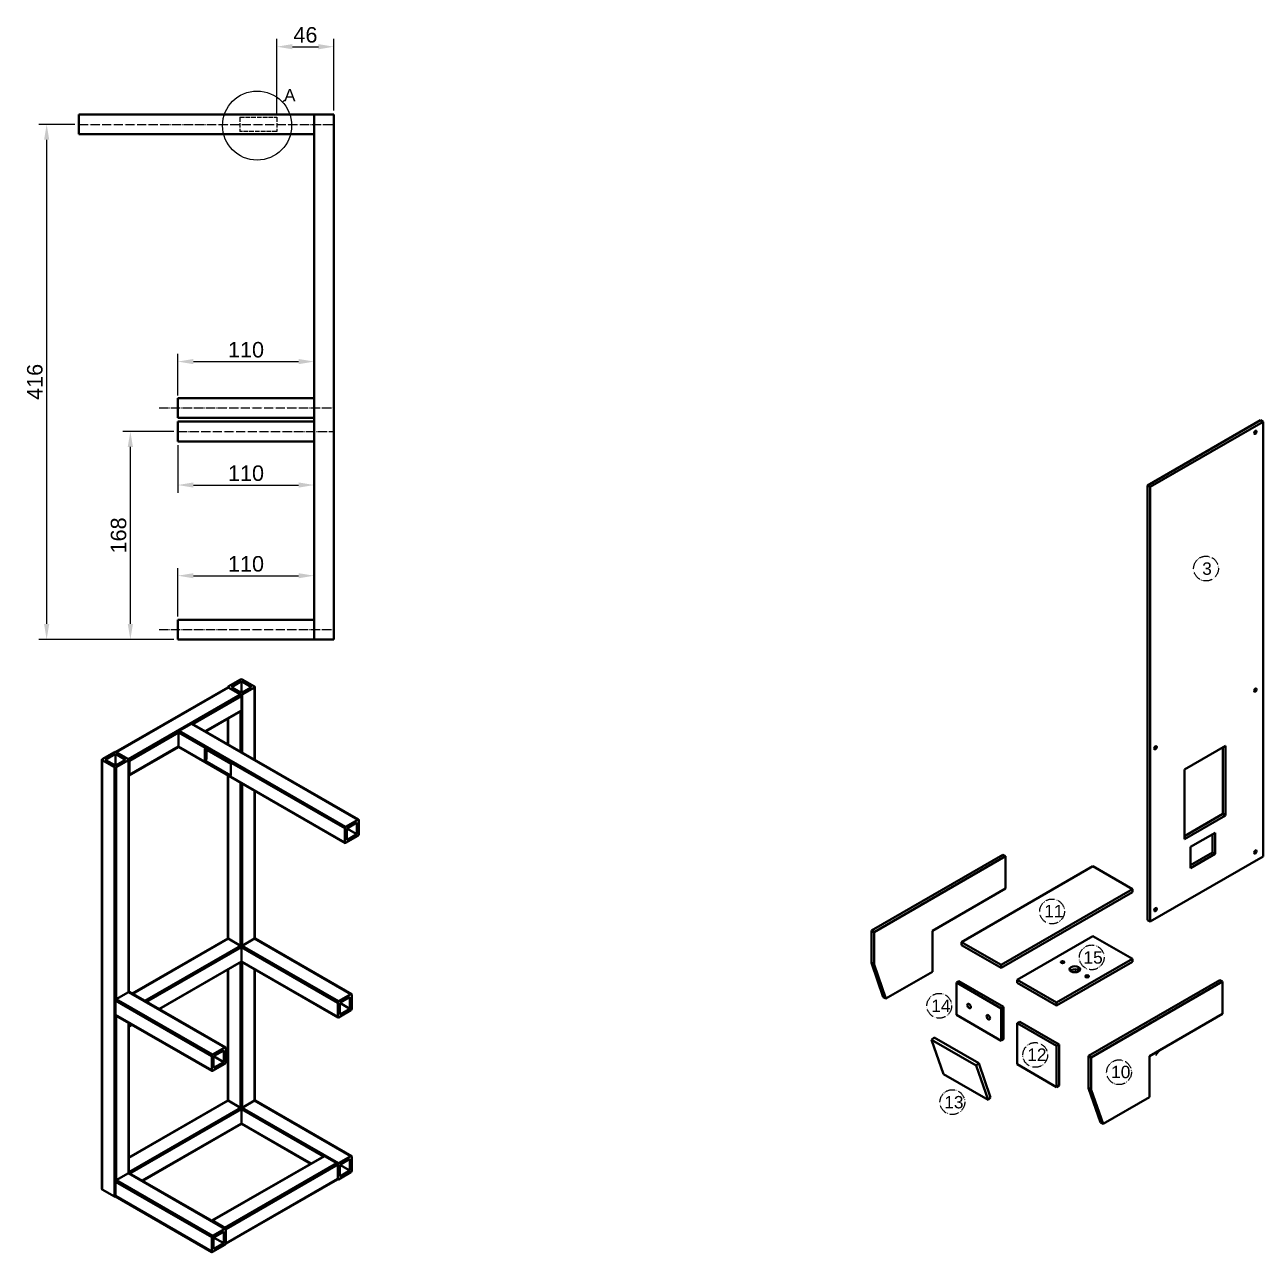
# Model space of a CAD drawing. Header units: millimetres. Extents: x 1300 to 9341, y -223 to 1453.
# Drawn here: x 2230 to 3230, y -148 to 843 of the extents above; entities that cross this region are included whole.
import ezdxf

# ---------------------------------------------------------------- set-up
doc = ezdxf.new("R2010")
doc.units = ezdxf.units.MM
for name, pattern in [('ACAD_ISO02W100', [15, 12, -3]), ('ACAD_ISO04W100', [30, 24, -3, 0, -3]), ('ACAD_ISO05W100', [33, 24, -3, 0, -3, 0, -3]), ('PHANTOM2', [31.75, 15.875, -3.175, 3.175, -3.175, 3.175, -3.175])]:
    doc.linetypes.add(name, pattern=pattern)
for name, color, linetype, lineweight in [('02_LINEA_PRINCIPAL_A4_A3', 7, 'Continuous', 50), ('03_LINEA_OCULTA_A4_A3', 1, 'ACAD_ISO02W100', 25), ('04_LINEA_EJE_A4_A3', 4, 'ACAD_ISO04W100', 25), ('05_LINEA_ACOTADO', 3, 'Continuous', 25), ('10_LINEA_FANTASMA_A4_A3', 2, 'ACAD_ISO05W100', 25), ('Tweak Trail', 7, 'PHANTOM2', 25), ('Visible', 7, 'Continuous', 50)]:
    doc.layers.add(name, color=color, linetype=linetype, lineweight=lineweight)
doc.layers.add('06_ROTULADO', color=3, linetype='Continuous')
doc.styles.get("Standard").update_dxf_attribs({"font": 'arial.ttf'})
doc.dimstyles.new('ISO-25', dxfattribs={"dimtxt": 2.5, "dimasz": 2.5, "dimexe": 1.25, "dimexo": 0.625, "dimtad": 1, "dimtoh": 1, "dimtxsty": 'Standard', "dimcen": 2.5, "dimadec": 0, "dimazin": 0, "dimtfac": 1, "dimtmove": 0, "dimatfit": 3, "dimfxl": 1, "dimarcsym": 0})

# ---------------------------------------------------------------- blocks, each defined once
blk = doc.blocks.new('*D11')
at = {"layer": '05_LINEA_ACOTADO', "color": 0, "lineweight": -2, "transparency": 16777216}
for p, q in [((2353.6, 365.1), (2353.6, 404.2)), ((2463.6, 364.6), (2463.6, 404.2)), ((2366.1, 398), (2451.1, 398))]:
    blk.add_line(p, q, dxfattribs=at)
at = {"layer": '05_LINEA_ACOTADO', "color": 0, "transparency": 16777216}
for points in [[(2366.1, 400), (2366.1, 395.9), (2353.6, 398)], [(2451.1, 400), (2451.1, 395.9), (2463.6, 398)]]:
    blk.add_solid(points, dxfattribs=at)
at = {"layer": 'Defpoints', "color": 0, "transparency": 16777216}
for p in [(2463.6, 398), (2353.6, 362), (2463.6, 361.5)]:
    blk.add_point(p, dxfattribs=at)
at = {"layer": '05_LINEA_ACOTADO', "color": 0, "transparency": 16777216, "insert": (2408.6, 407.5), "char_height": 12.5, "attachment_point": 5}
blk.add_mtext('110', dxfattribs=at)
blk = doc.blocks.new('*D12')
at = {"layer": '05_LINEA_ACOTADO', "color": 0, "lineweight": -2, "transparency": 16777216}
for p, q in [((2353.6, 543.6), (2353.6, 577.2)), ((2366.1, 570.9), (2451.1, 570.9)), ((2463.6, 544.6), (2463.6, 577.2))]:
    blk.add_line(p, q, dxfattribs=at)
at = {"layer": '05_LINEA_ACOTADO', "color": 0, "transparency": 16777216}
for points in [[(2366.1, 573), (2366.1, 568.8), (2353.6, 570.9)], [(2451.1, 573), (2451.1, 568.8), (2463.6, 570.9)]]:
    blk.add_solid(points, dxfattribs=at)
at = {"layer": 'Defpoints', "color": 0, "transparency": 16777216}
for p in [(2463.6, 570.9), (2353.6, 540.5), (2463.6, 541.5)]:
    blk.add_point(p, dxfattribs=at)
at = {"layer": '05_LINEA_ACOTADO', "color": 0, "transparency": 16777216, "insert": (2408.6, 580.4), "char_height": 12.5, "attachment_point": 5}
blk.add_mtext('110', dxfattribs=at)
blk = doc.blocks.new('*D13')
at = {"layer": '05_LINEA_ACOTADO', "color": 0, "lineweight": -2, "transparency": 16777216}
for p, q in [((2353.6, 503.3), (2353.6, 465)), ((2463.6, 503.3), (2463.6, 465)), ((2366.1, 471.2), (2451.1, 471.2))]:
    blk.add_line(p, q, dxfattribs=at)
at = {"layer": '05_LINEA_ACOTADO', "color": 0, "transparency": 16777216}
for points in [[(2366.1, 473.3), (2366.1, 469.1), (2353.6, 471.2)], [(2451.1, 473.3), (2451.1, 469.1), (2463.6, 471.2)]]:
    blk.add_solid(points, dxfattribs=at)
at = {"layer": 'Defpoints', "color": 0, "transparency": 16777216}
for p in [(2353.6, 506.5), (2463.6, 506.5), (2463.6, 471.2)]:
    blk.add_point(p, dxfattribs=at)
at = {"layer": '05_LINEA_ACOTADO', "color": 0, "transparency": 16777216, "insert": (2408.6, 480.7), "char_height": 12.5, "attachment_point": 5}
blk.add_mtext('110', dxfattribs=at)
blk = doc.blocks.new('*D19')
at = {"layer": '05_LINEA_ACOTADO', "color": 0, "lineweight": -2, "transparency": 16777216}
for p, q in [((2350.4, 514.5), (2309, 514.5)), ((2315.2, 359), (2315.2, 502)), ((2350.4, 346.5), (2309, 346.5))]:
    blk.add_line(p, q, dxfattribs=at)
at = {"layer": '05_LINEA_ACOTADO', "color": 0, "transparency": 16777216}
for points in [[(2313.1, 502), (2317.3, 502), (2315.2, 514.5)], [(2313.1, 359), (2317.3, 359), (2315.2, 346.5)]]:
    blk.add_solid(points, dxfattribs=at)
at = {"layer": 'Defpoints', "color": 0, "transparency": 16777216}
for p in [(2315.2, 514.5), (2353.6, 514.5), (2353.6, 346.5)]:
    blk.add_point(p, dxfattribs=at)
at = {"layer": '05_LINEA_ACOTADO', "color": 0, "transparency": 16777216, "insert": (2305.7, 430.5), "char_height": 12.5, "attachment_point": 5, "rotation": 90}
blk.add_mtext('168', dxfattribs=at)
blk = doc.blocks.new('*D21')
at = {"layer": '05_LINEA_ACOTADO', "color": 0, "lineweight": -2, "transparency": 16777216}
for p, q in [((2270.4, 762.5), (2241.4, 762.5)), ((2247.6, 750), (2247.6, 359)), ((2350.4, 346.5), (2241.4, 346.5))]:
    blk.add_line(p, q, dxfattribs=at)
at = {"layer": '05_LINEA_ACOTADO', "color": 0, "transparency": 16777216}
for points in [[(2245.5, 750), (2249.7, 750), (2247.6, 762.5)], [(2245.5, 359), (2249.7, 359), (2247.6, 346.5)]]:
    blk.add_solid(points, dxfattribs=at)
at = {"layer": 'Defpoints', "color": 0, "transparency": 16777216}
for p in [(2273.6, 762.5), (2247.6, 346.5), (2353.6, 346.5)]:
    blk.add_point(p, dxfattribs=at)
at = {"layer": '05_LINEA_ACOTADO', "color": 0, "transparency": 16777216, "insert": (2238.1, 554.5), "char_height": 12.5, "attachment_point": 5, "rotation": 90}
blk.add_mtext('416', dxfattribs=at)
blk = doc.blocks.new('*D23')
at = {"layer": '05_LINEA_ACOTADO', "color": 0, "lineweight": -2, "transparency": 16777216}
for p, q in [((2433.6, 771.3), (2433.6, 831.5)), ((2479.6, 773.6), (2479.6, 831.5)), ((2446.1, 825.2), (2467.1, 825.2))]:
    blk.add_line(p, q, dxfattribs=at)
at = {"layer": '05_LINEA_ACOTADO', "color": 0, "transparency": 16777216}
for points in [[(2446.1, 827.3), (2446.1, 823.1), (2433.6, 825.2)], [(2467.1, 827.3), (2467.1, 823.1), (2479.6, 825.2)]]:
    blk.add_solid(points, dxfattribs=at)
at = {"layer": 'Defpoints', "color": 0, "transparency": 16777216}
for p in [(2479.6, 825.2), (2479.6, 770.5), (2433.6, 768.2)]:
    blk.add_point(p, dxfattribs=at)
at = {"layer": '05_LINEA_ACOTADO', "color": 0, "transparency": 16777216, "insert": (2456.6, 834.7), "char_height": 12.5, "attachment_point": 5}
blk.add_mtext('46', dxfattribs=at)

msp = doc.modelspace()

# ---------------------------------------------------------------- linework, layer by layer
at = {"layer": '02_LINEA_PRINCIPAL_A4_A3', "extrusion": (0, 1, 0)}
for p, q in [((2463.573, 770.473), (2273.573, 770.473)), ((2273.573, 770.473), (2273.573, 769.473)), ((2464.573, 770.473), (2463.573, 770.473)), ((2463.573, 522.473), (2463.573, 770.473)), ((2464.573, 770.473), (2478.573, 770.473)), ((2479.573, 770.473), (2478.573, 770.473)), ((2479.573, 346.473), (2479.573, 770.473)), ((2273.573, 755.473), (2273.573, 769.473)), ((2273.573, 755.473), (2273.573, 754.473)), ((2463.573, 754.473), (2273.573, 754.473)), ((2353.573, 541.473), (2463.573, 541.473)), ((2353.573, 541.473), (2353.573, 540.473)), ((2353.573, 526.473), (2353.573, 540.473)), ((2353.573, 526.473), (2353.573, 525.473)), ((2353.573, 525.473), (2463.573, 525.473)), ((2353.573, 522.473), (2463.573, 522.473)), ((2353.573, 522.473), (2353.573, 521.473)), ((2353.573, 507.473), (2353.573, 521.473)), ((2463.573, 521.473), (2463.573, 522.473)), ((2463.573, 521.473), (2463.573, 507.473)), ((2353.573, 507.473), (2353.573, 506.473)), ((2353.573, 506.473), (2463.573, 506.473)), ((2463.573, 506.473), (2463.573, 507.473)), ((2463.573, 362.473), (2463.573, 506.473)), ((2353.573, 362.473), (2463.573, 362.473)), ((2353.573, 362.473), (2353.573, 361.473)), ((2353.573, 347.473), (2353.573, 361.473)), ((2463.573, 361.473), (2463.573, 362.473)), ((2463.573, 361.473), (2463.573, 347.473)), ((2353.573, 347.473), (2353.573, 346.473)), ((2353.573, 346.473), (2463.573, 346.473)), ((2463.573, 346.473), (2463.573, 347.473)), ((2463.573, 346.473), (2464.573, 346.473)), ((2478.573, 346.473), (2464.573, 346.473)), ((2478.573, 346.473), (2479.573, 346.473))]:
    msp.add_line(p, q, dxfattribs=at)
at = {"layer": '02_LINEA_PRINCIPAL_A4_A3', "extrusion": (-5.55112e-17, 0.817547, 0.575862)}
for p, q in [((2404.221, 314.125), (2394.321, 308.425)), ((2396.796, 308.017), (2404.928, 312.7)), ((2404.928, 312.7), (2413.059, 308.017)), ((2404.928, 303.335), (2404.928, 312.7)), ((2415.534, 308.425), (2405.635, 314.125)), ((2393.822, 307.659), (2303.456, 255.621)), ((2394.321, 307.61), (2303.811, 255.489)), ((2404.221, 301.91), (2313.711, 249.788)), ((2404.928, 300.685), (2365.625, 278.052)), ((2394.028, 307.706), (2394.028, 308.017)), ((2394.321, 307.61), (2404.221, 301.91)), ((2394.321, 307.61), (2404.221, 301.91)), ((2404.928, 303.335), (2396.796, 308.017)), ((2413.059, 308.017), (2404.928, 303.335)), ((2404.928, 300.685), (2404.928, 289.239)), ((2405.635, 301.91), (2415.534, 307.61)), ((2405.635, 255.011), (2405.635, 301.91)), ((2415.534, 249.31), (2415.534, 307.61)), ((2415.827, 249.142), (2415.827, 308.017)), ((2404.928, 289.239), (2375.562, 272.329)), ((2404.72, 288.78), (2375.857, 272.159)), ((2394.028, 261.695), (2394.028, 282.623)), ((2394.321, 261.526), (2394.321, 282.792)), ((2404.221, 255.826), (2404.221, 288.492)), ((2354.016, 271.367), (2314.418, 248.564)), ((2354.016, 259.921), (2354.016, 271.367)), ((2354.016, 271.367), (2488.366, 194)), ((2354.723, 272.591), (2364.623, 278.292)), ((2354.723, 272.591), (2489.073, 195.224)), ((2364.623, 278.292), (2498.973, 200.925)), ((2365.122, 278.341), (2499.472, 200.974)), ((2302.397, 255.489), (2292.498, 249.788)), ((2294.973, 249.381), (2303.104, 254.064)), ((2303.104, 254.064), (2311.236, 249.381)), ((2303.104, 244.699), (2303.104, 254.064)), ((2313.711, 249.788), (2303.811, 255.489)), ((2313.711, 249.788), (2303.811, 255.489)), ((2354.08, 259.618), (2314.21, 236.659)), ((2354.016, 259.921), (2314.418, 237.118)), ((2488.366, 182.554), (2354.016, 259.921)), ((2354.224, 259.462), (2488.574, 182.094)), ((2375.229, 248.727), (2375.229, 258.129)), ((2375.229, 258.129), (2396.442, 245.913)), ((2376.82, 257.213), (2376.82, 249.643)), ((2292.205, -97.259), (2292.205, 249.381)), ((2292.498, 248.974), (2302.397, 243.273)), ((2292.498, -97.666), (2292.498, 248.974)), ((2303.104, 244.699), (2294.973, 249.381)), ((2302.397, -103.367), (2302.397, 243.273)), ((2311.236, 249.381), (2303.104, 244.699)), ((2303.811, 243.273), (2313.711, 248.974)), ((2303.811, 56.055), (2303.811, 243.273)), ((2313.711, 61.756), (2313.711, 248.974)), ((2314.004, 61.851), (2314.004, 249.381)), ((2314.418, 237.118), (2314.418, 248.564)), ((2375.229, 248.727), (2376.82, 249.643)), ((2396.442, 236.511), (2375.229, 248.727)), ((2396.442, 245.913), (2396.442, 236.511)), ((2394.028, 104.954), (2394.028, 236.54)), ((2394.321, 104.859), (2394.321, 236.371)), ((2404.221, 99.158), (2404.221, 230.671)), ((2405.635, 99.158), (2405.635, 229.856)), ((2415.534, 104.859), (2415.534, 224.155)), ((2415.827, 104.954), (2415.827, 223.987)), ((2498.973, 200.925), (2489.073, 195.224)), ((2499.68, 189.069), (2499.68, 200.515)), ((2488.366, 194), (2488.366, 182.554)), ((2489.957, 193.894), (2498.089, 198.577)), ((2489.957, 184.492), (2489.957, 193.894)), ((2489.957, 193.857), (2498.089, 189.175)), ((2498.089, 198.577), (2498.089, 189.175)), ((2489.073, 182.143), (2498.973, 187.844)), ((2498.089, 189.175), (2489.957, 184.492)), ((2393.822, 104.908), (2316.591, 60.433)), ((2394.321, 104.859), (2316.883, 60.265)), ((2394.321, 104.859), (2404.221, 99.158)), ((2405.635, 99.158), (2415.534, 104.859)), ((2493.316, 60.067), (2415.534, 104.859)), ((2493.815, 60.116), (2416.033, 104.908)), ((2404.221, 99.158), (2326.783, 54.564)), ((2404.928, 97.933), (2328.2, 53.749)), ((2482.709, 53.142), (2404.928, 97.933)), ((2404.928, 86.487), (2404.928, 97.933)), ((2404.928, 97.933), (2404.928, 86.487)), ((2483.417, 54.366), (2405.635, 99.158)), ((2404.928, 86.487), (2338.138, 48.026)), ((2404.72, 86.028), (2338.433, 47.856)), ((2394.321, -25.949), (2394.321, 80.04)), ((2404.221, -31.65), (2404.221, 85.741)), ((2482.709, 41.696), (2404.928, 86.487)), ((2482.917, 41.237), (2405.136, 86.028)), ((2405.635, -31.65), (2405.635, 85.741)), ((2415.534, -25.949), (2415.534, 80.04)), ((2394.028, -25.854), (2394.028, 79.871)), ((2415.827, -25.854), (2415.827, 79.871)), ((2303.811, 56.055), (2313.711, 61.756)), ((2391.493, 16.964), (2313.711, 61.756)), ((2391.992, 17.013), (2314.21, 61.805)), ((2493.316, 60.067), (2483.417, 54.366)), ((2380.886, 10.039), (2303.104, 54.83)), ((2303.104, 43.385), (2303.104, 54.83)), ((2381.593, 11.264), (2303.811, 56.055)), ((2482.709, 53.142), (2482.709, 41.696)), ((2484.3, 53.036), (2492.432, 57.719)), ((2484.3, 43.634), (2484.3, 53.036)), ((2492.432, 48.317), (2484.3, 53)), ((2492.432, 57.719), (2492.432, 48.317)), ((2494.023, 48.211), (2494.023, 59.657)), ((2380.886, -1.407), (2303.104, 43.385)), ((2381.094, -1.866), (2303.312, 42.925)), ((2303.811, -90.286), (2303.811, 42.638)), ((2483.417, 41.286), (2493.316, 46.986)), ((2492.432, 48.317), (2484.3, 43.634)), ((2313.711, -84.585), (2313.711, 36.937)), ((2314.004, -84.49), (2314.004, 36.768)), ((2316.591, 35.278), (2314.21, 33.907)), ((2314.418, 34.366), (2314.418, 36.53)), ((2316.297, 35.448), (2314.418, 34.366)), ((2380.886, 10.039), (2380.886, -1.407)), ((2391.493, 16.964), (2381.593, 11.264)), ((2382.477, 9.933), (2390.609, 14.616)), ((2390.609, 14.616), (2390.609, 5.214)), ((2392.2, 5.108), (2392.2, 16.554)), ((2381.593, -1.817), (2391.493, 3.884)), ((2382.477, 0.531), (2382.477, 9.933)), ((2390.609, 5.214), (2382.477, 9.897)), ((2390.609, 5.214), (2382.477, 0.531)), ((2393.822, -25.9), (2314.004, -71.864)), ((2394.321, -25.949), (2314.004, -72.201)), ((2394.321, -25.949), (2404.221, -31.65)), ((2405.635, -31.65), (2415.534, -25.949)), ((2493.316, -70.74), (2415.534, -25.949)), ((2493.815, -70.691), (2416.033, -25.9)), ((2404.221, -31.65), (2314.004, -83.602)), ((2404.928, -32.874), (2314.713, -84.826)), ((2471.101, -70.981), (2404.928, -32.874)), ((2404.928, -44.32), (2404.928, -32.874)), ((2404.928, -32.874), (2404.928, -44.32)), ((2483.417, -76.441), (2405.635, -31.65)), ((2404.928, -44.32), (2324.651, -90.549)), ((2404.72, -44.779), (2324.946, -90.718)), ((2461.163, -76.704), (2404.928, -44.32)), ((2460.868, -76.874), (2405.136, -44.779)), ((2471.604, -70.691), (2381.094, -122.813)), ((2472.103, -70.74), (2381.593, -122.862)), ((2482.002, -76.441), (2391.493, -128.562)), ((2482.709, -77.666), (2392.2, -129.787)), ((2472.103, -70.74), (2482.002, -76.441)), ((2482.709, -77.666), (2482.709, -89.112)), ((2482.709, -77.666), (2482.709, -89.112)), ((2493.316, -70.74), (2483.417, -76.441)), ((2484.3, -77.772), (2492.432, -73.089)), ((2484.3, -87.174), (2484.3, -77.772)), ((2492.432, -82.491), (2484.3, -77.808)), ((2492.432, -73.089), (2492.432, -82.491)), ((2494.023, -82.596), (2494.023, -71.151)), ((2303.811, -90.286), (2313.711, -84.585)), ((2391.493, -129.377), (2313.711, -84.585)), ((2391.992, -129.328), (2314.21, -84.536)), ((2482.501, -89.571), (2392.136, -141.609)), ((2482.709, -89.112), (2392.2, -141.233)), ((2482.917, -89.571), (2482.646, -89.414)), ((2483.417, -89.522), (2493.316, -83.821)), ((2492.432, -82.491), (2484.3, -87.174)), ((2302.397, -103.367), (2292.498, -97.666)), ((2380.886, -136.302), (2303.104, -91.511)), ((2303.104, -102.956), (2303.104, -91.511)), ((2381.593, -135.077), (2303.811, -90.286)), ((2380.886, -147.748), (2303.104, -102.956)), ((2381.094, -148.207), (2303.312, -103.416)), ((2391.493, -128.562), (2381.593, -122.862)), ((2391.493, -129.377), (2381.593, -135.077)), ((2392.2, -141.233), (2392.2, -129.787)), ((2392.2, -141.233), (2392.2, -129.787)), ((2380.886, -136.302), (2380.886, -147.748)), ((2382.477, -136.408), (2390.609, -131.725)), ((2382.477, -145.81), (2382.477, -136.408)), ((2390.609, -141.127), (2382.477, -136.444)), ((2390.609, -131.725), (2390.609, -141.127)), ((2381.593, -148.158), (2391.493, -142.457)), ((2390.609, -141.127), (2382.477, -145.81))]:
    msp.add_line(p, q, dxfattribs=at)
at = {"layer": '02_LINEA_PRINCIPAL_A4_A3'}
for centre, major_axis, ratio, start_param, end_param in [((2404.928, 313.718), (-1, 0), 0.5758617, -2.35619449, -0.78539816), ((2395.028, 308.017), (-1, 0), 0.5758617, -0.78539816, 0.78539816), ((2404.928, 302.317), (-1, 0), 0.5758617, 0.78539816, 2.35619449), ((2414.827, 308.017), (-1, 0), 0.5758617, 2.35619449, 3.92699082), ((2303.104, 255.082), (-1, 0), 0.5758617, -2.35619449, -0.78539816), ((2293.205, 249.381), (-1, 0), 0.5758617, -0.78539816, 0.78539816), ((2303.104, 243.681), (-1, 0), 0.5758617, 0.78539816, 2.35619449), ((2313.004, 249.381), (-1, 0), 0.5758617, 2.35619449, 3.92699082), ((2313.711, 248.971), (-0.499, 0.867), 0.57809312, -2.35426078, -0.78732066), ((2313.711, 237.525), (-0.499, 0.867), 0.57809312, 2.78520679, 3.92892453), ((2498.973, 200.107), (0.499, 0.867), 0.57809312, -0.78733187, 0.78346445), ((2489.073, 194.407), (0.499, 0.867), 0.57809312, 0.78346445, 2.35426078), ((2489.073, 182.961), (0.499, 0.867), 0.57809312, 2.35426078, 3.92505711), ((2498.973, 188.662), (0.499, 0.867), 0.57809312, 3.92505711, 5.49585344), ((2493.316, 59.25), (0.499, 0.867), 0.57809312, -0.78733187, 0.78346445), ((2483.417, 53.549), (0.499, 0.867), 0.57809312, 0.78346445, 2.35426078), ((2483.417, 42.103), (0.499, 0.867), 0.57809312, 2.35426078, 3.92505711), ((2493.316, 47.804), (0.499, 0.867), 0.57809312, 3.92505711, 5.49585344), ((2313.711, 34.774), (-0.499, 0.867), 0.57809312, 2.78520679, 3.92892453), ((2381.593, 10.446), (0.499, 0.867), 0.57809312, 0.78346445, 2.35426078), ((2391.493, 16.147), (0.499, 0.867), 0.57809312, -0.78733187, 0.78346445), ((2391.493, 4.701), (0.499, 0.867), 0.57809312, 3.92505711, 5.49585344), ((2381.593, -1), (0.499, 0.867), 0.57809312, 2.35426078, 3.92505711), ((2483.417, -77.259), (0.499, 0.867), 0.57809312, 0.78346445, 2.35426078), ((2493.316, -71.558), (0.499, 0.867), 0.57809312, -0.78733187, 0.78346445), ((2313.711, -84.588), (-0.499, 0.867), 0.57809312, -1.92593682, -1.21054304), ((2483.417, -88.704), (0.499, 0.867), 0.57809312, 2.35426078, 3.92505711), ((2493.316, -83.004), (0.499, 0.867), 0.57809312, 3.92505711, 5.49585344), ((2381.593, -123.679), (-0.499, 0.867), 0.57809312, -0.78346445, 0.35900791), ((2391.493, -129.38), (-0.499, 0.867), 0.57809312, -2.35426078, -0.78346445), ((2391.493, -130.194), (0.499, 0.867), 0.57809312, -0.78733187, 0.78346445), ((2381.593, -135.895), (0.499, 0.867), 0.57809312, 0.78346445, 2.35426078), ((2381.593, -147.341), (0.499, 0.867), 0.57809312, 2.35426078, 3.92505711), ((2391.493, -141.64), (0.499, 0.867), 0.57809312, 3.92505711, 5.49585344)]:
    msp.add_ellipse(centre, major_axis=major_axis, ratio=ratio, start_param=start_param, end_param=end_param, dxfattribs=at)
at = {"layer": '02_LINEA_PRINCIPAL_A4_A3', "extrusion": (6.21052e-16, -4.11049e-16, -1)}
for centre in [(2394.321, 306.793), (2394.321, -26.767), (2472.103, -71.558)]:
    msp.add_ellipse(centre, major_axis=(-0.499, 0.867), ratio=0.57809312, start_param=0, end_param=0.78346445, dxfattribs=at)
at = {"layer": '02_LINEA_PRINCIPAL_A4_A3', "extrusion": (6.69158e-16, -3.83348e-16, -1)}
for centre in [(2404.221, 301.092), (2404.221, -32.467), (2482.002, -77.259)]:
    msp.add_ellipse(centre, major_axis=(-0.499, 0.867), ratio=0.57809312, start_param=0.78346445, end_param=2.35426078, dxfattribs=at)
at = {"layer": '02_LINEA_PRINCIPAL_A4_A3', "extrusion": (8.8928e-16, -3.20645e-16, -1)}
for centre in [(2404.221, 289.646), (2404.221, -43.913), (2482.002, -88.704)]:
    msp.add_ellipse(centre, major_axis=(-0.499, 0.867), ratio=0.57809312, start_param=2.35426078, end_param=3.14159265, dxfattribs=at)
at = {"layer": '02_LINEA_PRINCIPAL_A4_A3', "extrusion": (7.52927e-16, -3.05467e-16, -1)}
for centre, start_param, end_param in [((2354.723, 271.774), -2.35426078, -0.78346445), ((2364.623, 277.475), -0.78346445, 0)]:
    msp.add_ellipse(centre, major_axis=(0.499, 0.867), ratio=0.57809312, start_param=start_param, end_param=end_param, dxfattribs=at)
at = {"layer": '02_LINEA_PRINCIPAL_A4_A3', "extrusion": (8.25084e-16, -3.4702e-16, -1)}
msp.add_ellipse((2354.723, 260.328), major_axis=(0.499, 0.867), ratio=0.57809312, start_param=3.14159265, end_param=3.92892453, dxfattribs=at)
at = {"layer": '02_LINEA_PRINCIPAL_A4_A3', "extrusion": (5.97e-16, -4.249e-16, -1)}
msp.add_ellipse((2394.321, 104.041), major_axis=(-0.499, 0.867), ratio=0.57809312, start_param=0, end_param=0.78346445, dxfattribs=at)
at = {"layer": '02_LINEA_PRINCIPAL_A4_A3', "extrusion": (9.694e-16, -4.30125e-16, -1)}
for centre in [(2415.534, 104.041), (2313.711, 60.938)]:
    msp.add_ellipse(centre, major_axis=(0.499, 0.867), ratio=0.57809312, start_param=-0.78346445, end_param=0, dxfattribs=at)
at = {"layer": '02_LINEA_PRINCIPAL_A4_A3', "extrusion": (9.8549e-16, -2.65241e-16, -1)}
msp.add_ellipse((2404.221, 98.34), major_axis=(-0.499, 0.867), ratio=0.57809312, start_param=0.78346445, end_param=2.35426078, dxfattribs=at)
at = {"layer": '02_LINEA_PRINCIPAL_A4_A3', "extrusion": (6.93874e-16, -4.63633e-16, -1)}
for centre in [(2405.635, 98.34), (2303.811, 55.238)]:
    msp.add_ellipse(centre, major_axis=(0.499, 0.867), ratio=0.57809312, start_param=-2.35426078, end_param=-0.78346445, dxfattribs=at)
at = {"layer": '02_LINEA_PRINCIPAL_A4_A3', "extrusion": (6.72807e-16, -4.45304e-16, -1)}
msp.add_ellipse((2404.221, 86.895), major_axis=(-0.499, 0.867), ratio=0.57809312, start_param=2.35426078, end_param=3.14159265, dxfattribs=at)
at = {"layer": '02_LINEA_PRINCIPAL_A4_A3', "extrusion": (7.93733e-16, -4.57081e-16, -1)}
for centre in [(2405.635, 86.895), (2303.811, 43.792)]:
    msp.add_ellipse(centre, major_axis=(0.499, 0.867), ratio=0.57809312, start_param=3.14159265, end_param=3.92892453, dxfattribs=at)
at = {"layer": '02_LINEA_PRINCIPAL_A4_A3', "extrusion": (7.04822e-16, -2.77765e-16, -1)}
for centre in [(2415.534, -26.767), (2313.711, -85.403)]:
    msp.add_ellipse(centre, major_axis=(0.499, 0.867), ratio=0.57809312, start_param=-0.78346445, end_param=0, dxfattribs=at)
at = {"layer": '02_LINEA_PRINCIPAL_A4_A3', "extrusion": (7.21576e-16, -4.15528e-16, -1)}
for centre in [(2405.635, -32.467), (2303.811, -91.103)]:
    msp.add_ellipse(centre, major_axis=(0.499, 0.867), ratio=0.57809312, start_param=-2.35426078, end_param=-0.78346445, dxfattribs=at)
at = {"layer": '02_LINEA_PRINCIPAL_A4_A3', "extrusion": (6.29893e-16, -4.44089e-16, -1)}
for centre, end_param in [((2404.928, -44.323), 5.07195223), ((2303.104, -102.959), 5.49778714)]:
    msp.add_ellipse(centre, major_axis=(-1, 0), ratio=0.5758617, start_param=4.35282573, end_param=end_param, dxfattribs=at)
at = {"layer": '02_LINEA_PRINCIPAL_A4_A3', "extrusion": (8.01032e-16, -3.33169e-16, -1)}
for centre in [(2405.635, -43.913), (2303.811, -102.549)]:
    msp.add_ellipse(centre, major_axis=(0.499, 0.867), ratio=0.57809312, start_param=3.14159265, end_param=3.92892453, dxfattribs=at)
at = {"layer": '02_LINEA_PRINCIPAL_A4_A3', "extrusion": (7.70006e-16, -3.33067e-16, -1)}
msp.add_ellipse((2293.205, -97.259), major_axis=(-1, 0), ratio=0.5758617, start_param=-0.78539816, end_param=0, dxfattribs=at)
at = {"layer": '03_LINEA_OCULTA_A4_A3', "ltscale": 0.31}
for p, q in [((2403.573, 768.223), (2433.573, 768.223)), ((2403.573, 768.223), (2403.573, 756.723)), ((2433.573, 768.223), (2433.573, 756.723)), ((2433.573, 756.723), (2403.573, 756.723))]:
    msp.add_line(p, q, dxfattribs=at)
at = {"layer": '04_LINEA_EJE_A4_A3', "ltscale": 0.31}
for p, q in [((2273.573, 762.473), (2478.573, 762.473)), ((2338.573, 533.473), (2478.573, 533.473)), ((2353.573, 514.473), (2478.573, 514.473)), ((2338.573, 354.473), (2478.573, 354.473))]:
    msp.add_line(p, q, dxfattribs=at)
at = {"layer": '05_LINEA_ACOTADO'}
msp.add_line((2437.966, 780.451), (2439.641, 782.006), dxfattribs=at)
msp.add_circle((2417.535, 761.49), 27.874, dxfattribs=at)
at = {"layer": '10_LINEA_FANTASMA_A4_A3', "ltscale": 0.31}
for centre in [(3183.961, 403.766), (3059.629, 126.832), (3091.655, 89.737), (2968.521, 50.638), (3046.024, 10.941), (3113.703, -3.019), (2979.085, -27.142)]:
    msp.add_circle(centre, 10, dxfattribs=at)
at = {"layer": 'Tweak Trail', "extrusion": (0, 0.816497, 0.57735)}
for p, q in [((3080.982, 80.633), (3077.976, 78.898)), ((3146.663, 14.859), (3143.186, 10.558))]:
    msp.add_line(p, q, dxfattribs=at)
at = {"layer": 'Visible', "extrusion": (0, 0.816497, 0.57735)}
for p, q in [((3136.822, 470.906), (3228.039, 523.57)), ((3230.16, 522.346), (3138.943, 469.682)), ((3230.16, 522.346), (3228.039, 523.57)), ((3230.16, 171.252), (3230.16, 522.346)), ((3138.943, 469.682), (3136.822, 470.906)), ((3136.822, 119.813), (3136.822, 470.906)), ((3138.943, 469.682), (3138.943, 118.588)), ((3166.52, 241.471), (3199.754, 260.659)), ((3199.754, 260.659), (3199.754, 204.32)), ((3197.633, 205.545), (3197.633, 259.434)), ((3166.52, 185.133), (3166.52, 241.471)), ((3166.52, 187.582), (3197.633, 205.545)), ((3199.754, 204.32), (3166.52, 185.133)), ((3199.754, 204.32), (3197.633, 205.545)), ((3171.47, 179.009), (3191.269, 190.44)), ((3191.269, 190.44), (3191.269, 173.293)), ((3189.148, 174.518), (3189.148, 189.215)), ((3019.796, 172.681), (2913.73, 111.444)), ((3021.917, 171.456), (2915.851, 110.219)), ((3019.796, 172.681), (3021.917, 171.456)), ((3021.917, 145.328), (3021.917, 171.456)), ((3138.943, 118.588), (3230.16, 171.252)), ((3171.47, 161.862), (3171.47, 179.009)), ((3171.47, 164.312), (3189.148, 174.518)), ((3191.269, 173.293), (3171.47, 161.862)), ((3191.269, 173.293), (3189.148, 174.518)), ((3092.628, 163.291), (2986.562, 102.054)), ((3124.447, 144.92), (3092.628, 163.291)), ((2962.916, 111.264), (3021.917, 145.328)), ((3018.381, 83.683), (3124.447, 144.92)), ((3018.381, 81.233), (3124.447, 142.471)), ((3124.447, 142.471), (3124.447, 144.92)), ((2913.73, 111.444), (2913.73, 85.316)), ((2913.73, 111.444), (2915.851, 110.219)), ((2915.851, 110.219), (2915.851, 84.091)), ((2962.916, 78.098), (2962.916, 111.264)), ((3138.943, 118.588), (3136.822, 119.813)), ((2986.562, 102.054), (3018.381, 83.683)), ((2986.562, 99.605), (2986.562, 102.054)), ((3092.628, 106.953), (3031.505, 71.664)), ((3124.447, 88.582), (3092.628, 106.953)), ((2986.562, 99.605), (3018.381, 81.233)), ((2913.73, 85.316), (2923.318, 57.686)), ((2913.73, 85.316), (2915.851, 84.091)), ((2915.851, 84.091), (2925.439, 56.461)), ((3018.381, 81.233), (3018.381, 83.683)), ((3063.325, 53.293), (3124.447, 88.582)), ((3063.325, 50.843), (3124.447, 86.132)), ((3124.447, 86.132), (3124.447, 88.582)), ((2925.439, 56.461), (2962.916, 78.098)), ((2982.319, 69.394), (2984.44, 70.619)), ((2984.44, 70.619), (3020.503, 49.798)), ((3031.505, 71.664), (3063.325, 53.293)), ((3031.505, 69.215), (3031.505, 71.664)), ((3195.158, 71.435), (3089.092, 10.198)), ((3197.279, 70.211), (3091.213, 8.974)), ((3195.158, 71.435), (3197.279, 70.211)), ((3197.279, 44.083), (3197.279, 70.211)), ((3018.381, 48.574), (2982.319, 69.394)), ((2982.319, 69.394), (2982.319, 43.266)), ((3031.505, 69.215), (3063.325, 50.843)), ((2923.318, 57.686), (2925.439, 56.461)), ((3063.325, 50.843), (3063.325, 53.293)), ((2982.319, 43.266), (3018.381, 22.446)), ((3018.381, 48.574), (3020.503, 49.798)), ((3018.381, 22.446), (3018.381, 48.574)), ((3020.503, 49.798), (3020.503, 23.67)), ((3138.278, 10.019), (3197.279, 44.083)), ((3031.505, 36.555), (3033.627, 37.78)), ((3063.325, 18.184), (3031.505, 36.555)), ((3031.505, 36.555), (3031.505, 3.389)), ((3033.627, 37.78), (3065.446, 19.408)), ((2962.307, 23.179), (2964.319, 25.116)), ((2998.369, 2.358), (2962.307, 23.179)), ((2962.307, 23.179), (2971.894, -4.449)), ((2964.319, 25.116), (3000.382, 4.296)), ((3018.381, 22.446), (3020.503, 23.67)), ((3063.325, 18.184), (3065.446, 19.408)), ((3063.325, -14.983), (3063.325, 18.184)), ((3065.446, 19.408), (3065.446, -13.758)), ((3089.092, 10.198), (3089.092, -15.93)), ((3089.092, 10.198), (3091.213, 8.974)), ((3138.278, -23.147), (3138.278, 10.019)), ((2998.369, 2.358), (3000.382, 4.296)), ((3007.957, -25.269), (2998.369, 2.358)), ((3000.382, 4.296), (3009.969, -23.332)), ((3031.505, 3.389), (3063.325, -14.983)), ((3091.213, 8.974), (3091.213, -17.154)), ((2971.894, -4.449), (3007.957, -25.269)), ((3063.325, -14.983), (3065.446, -13.758)), ((3089.092, -15.93), (3098.68, -43.56)), ((3089.092, -15.93), (3091.213, -17.154)), ((3091.213, -17.154), (3100.802, -44.785)), ((3007.957, -25.269), (3009.969, -23.332)), ((3100.802, -44.785), (3138.278, -23.147)), ((3098.68, -43.56), (3100.802, -44.785))]:
    msp.add_line(p, q, dxfattribs=at)
at = {"layer": 'Visible', "extrusion": (-3.94022e-16, -3.494e-16, -1)}
for centre in [(3223.796, 513.773), (3223.796, 305.566), (3223.796, 174.926)]:
    msp.add_ellipse(centre, major_axis=(0.75, 1.299), ratio=0.57735027, start_param=-2.35619449, end_param=3.92699082, dxfattribs=at)
at = {"layer": 'Visible', "extrusion": (-2.18326e-16, -3.22641e-16, -1)}
for centre in [(3143.186, 259.026), (3143.186, 128.386)]:
    msp.add_ellipse(centre, major_axis=(0.75, 1.299), ratio=0.57735027, start_param=-2.35619449, end_param=3.92699082, dxfattribs=at)
at = {"layer": 'Visible', "extrusion": (-3.34496e-16, -2.77556e-16, -1)}
msp.add_ellipse((3068.077, 85.838), major_axis=(1.5, 0), ratio=0.57735027, start_param=-2.35619449, end_param=3.92699082, dxfattribs=at)
at = {"layer": 'Visible', "extrusion": (-3.64229e-16, -1.66533e-16, -1)}
msp.add_ellipse((3077.976, 80.123), major_axis=(4.25, 0), ratio=0.57735027, start_param=-2.35619449, end_param=3.92699082, dxfattribs=at)
at = {"layer": 'Visible'}
msp.add_ellipse((3077.976, 77.674), major_axis=(4.25, 0), ratio=0.57735027, start_param=0.52259932, end_param=2.61899333, dxfattribs=at)
at = {"layer": 'Visible', "extrusion": (-3.01305e-16, -1.11022e-16, -1)}
msp.add_ellipse((3087.876, 74.408), major_axis=(1.5, 0), ratio=0.57735027, start_param=-2.35619449, end_param=3.92699082, dxfattribs=at)
at = {"layer": 'Visible', "extrusion": (-3.328e-16, -2.56241e-16, -1)}
for centre in [(2992.572, 50.411), (3008.128, 41.429)]:
    msp.add_ellipse(centre, major_axis=(-1, 1.732), ratio=0.57735027, start_param=-0.78539816, end_param=5.49778714, dxfattribs=at)

# ---------------------------------------------------------------- texts
at = {"layer": '05_LINEA_ACOTADO', "insert": (2443.965, 786.019), "char_height": 10, "attachment_point": 5}
msp.add_mtext('A', dxfattribs=at)
at = {"layer": '06_ROTULADO', "char_height": 10, "attachment_point": 1}
for s, insert in [('3', (3180.862, 408.704)), ('11', (3053.264, 132.145)), ('15', (3084.975, 94.675)), ('14', (2962.011, 55.577)), ('12', (3039.595, 16.171)), ('10', (3107.312, 2.208)), ('13', (2972.555, -22.203))]:
    msp.add_mtext_dynamic_manual_height_columns(s, width=12.83645, gutter_width=12.5, heights=[0], dxfattribs=dict(at, insert=insert))

# ---------------------------------------------------------------- dimensions: what is measured, and where the dimension line sits
at = {"layer": '05_LINEA_ACOTADO'}
for base, p1, p2, picture, middle in [((2479.573, 825.204), (2433.573, 768.223), (2479.573, 770.473), '*D23', (2456.573, 825.204)), ((2463.573, 471.226), (2353.573, 506.473), (2463.573, 506.473), '*D13', (2408.573, 471.226))]:
    dim = msp.add_linear_dim(base=base, p1=p1, p2=p2, dimstyle='ISO-25', override={"dimscale": 5}, dxfattribs=at)
    dim.commit()
    dim.dimension.update_dxf_attribs({"geometry": picture, "text_midpoint": middle, "dimtype": 160})
dim = msp.add_linear_dim(base=(2247.632, 346.473), p1=(2273.573, 762.473), p2=(2353.573, 346.473), angle=90, dimstyle='ISO-25', override={"dimscale": 5}, dxfattribs=at)
dim.commit()
dim.dimension.update_dxf_attribs({"geometry": '*D21', "text_midpoint": (2247.632, 554.473), "dimtype": 160})
for base, p1, p2, picture, middle in [((2463.573, 570.918), (2353.573, 540.473), (2463.573, 541.473), '*D12', (2408.573, 580.425)), ((2463.573, 397.953), (2353.573, 361.973), (2463.573, 361.473), '*D11', (2408.573, 407.461))]:
    dim = msp.add_linear_dim(base=base, p1=p1, p2=p2, dimstyle='ISO-25', override={"dimscale": 5}, dxfattribs=at)
    dim.commit()
    dim.dimension.update_dxf_attribs({"geometry": picture, "text_midpoint": middle})
dim = msp.add_linear_dim(base=(2315.204, 514.473), p1=(2353.573, 346.473), p2=(2353.573, 514.473), angle=90, dimstyle='ISO-25', override={"dimscale": 5}, dxfattribs=at)
dim.commit()
dim.dimension.update_dxf_attribs({"geometry": '*D19', "text_midpoint": (2305.697, 430.473)})

doc.saveas('drawing.dxf')
